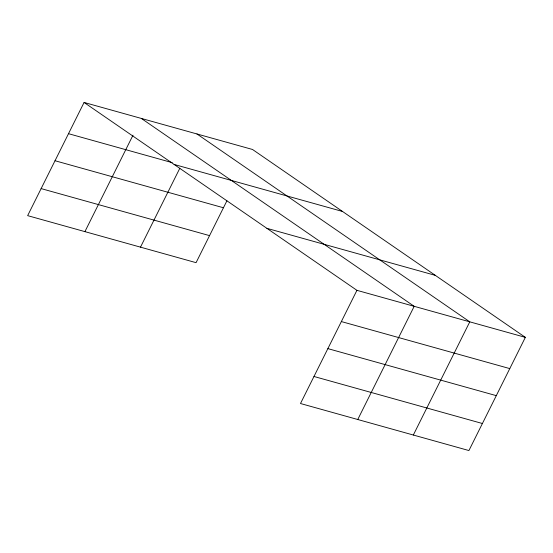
<?xml version="1.0" encoding="UTF-8"?>
<svg xmlns="http://www.w3.org/2000/svg" width="553" height="553" viewBox="0 0 553 553"><rect width="100%" height="100%" fill="white"/><g stroke="black" fill="none" stroke-linecap="round" stroke-linejoin="round"><path stroke-width="0.83" d="M525.35 337.358L356.927 290.332L300.493 403.524L468.916 450.55L525.35 337.358L252.507 149.476L84.084 102.45L27.65 215.642L196.073 262.668L226.917 200.801M84.913 231.631L132.99 135.202M140.49 247.15L179.815 168.285M357.756 419.513L414.19 306.321L141.347 118.439M413.333 435.031L469.774 321.839L196.93 133.957M68.51 133.688L172.225 162.651M174.126 164.448L342.549 211.474M55.023 160.736L223.447 207.762M266.892 228.334L435.315 275.359M41.136 188.601L209.552 235.626M341.353 321.57L509.776 368.595M327.867 348.618L496.29 395.644M313.98 376.482L482.396 423.508M84.084 102.45L356.927 290.332"/></g></svg>
